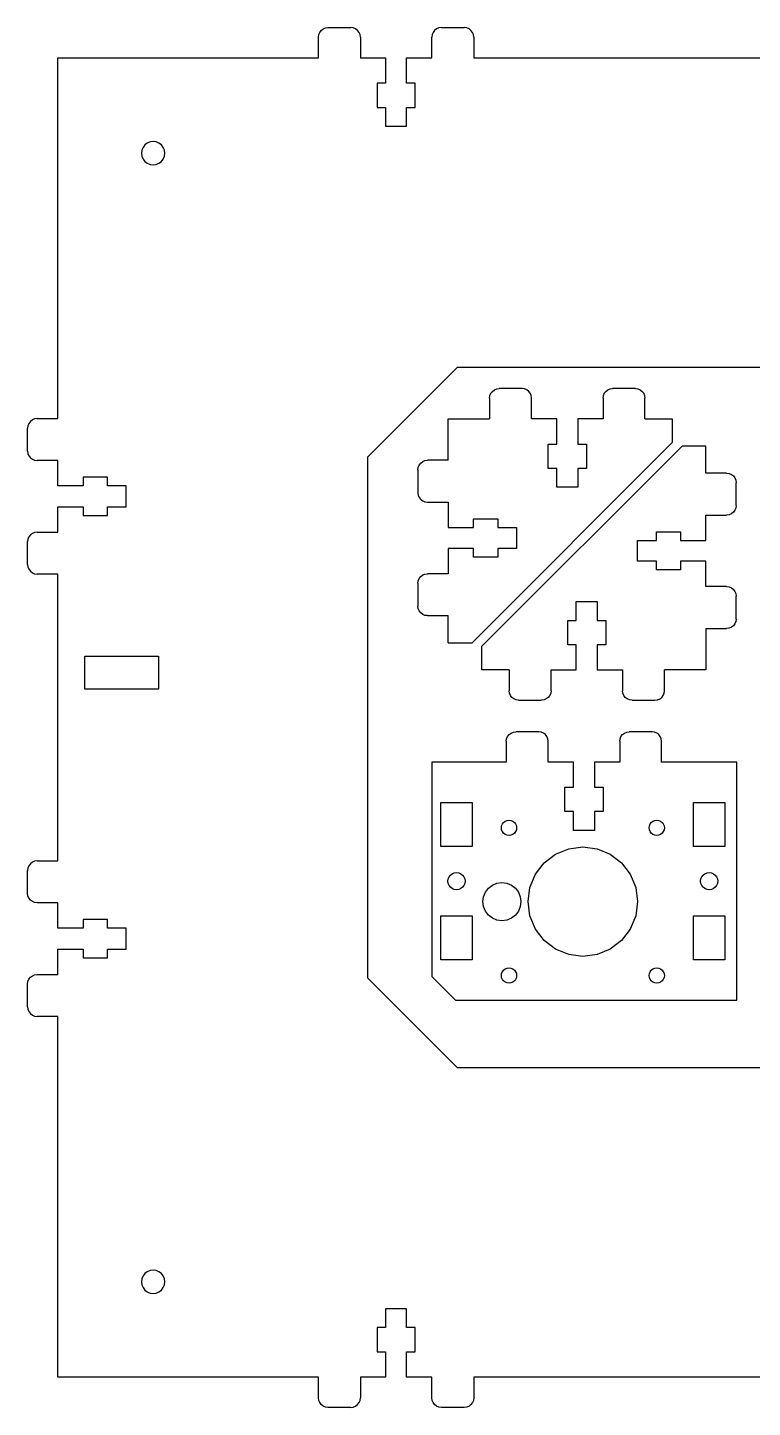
# Model space of a CAD drawing. Extents: x 6 to 601, y 11 to 447.
# Drawn here: x 5.7 to 157.8, y 157.1 to 446.6 of the extents above; entities that cross this region are included whole.
import ezdxf

# ---------------------------------------------------------------- set-up
doc = ezdxf.new("R2010")
doc.units = 0
doc.layers.get('0').update_dxf_attribs({"linetype": 'CONTINUOUS'})

msp = doc.modelspace()

# ---------------------------------------------------------------- linework, layer by layer
at = {"color": 7}
for points in [[(66.750068, 444.586422), (66.818225, 445.104074), (67.018038, 445.58642), (67.335877, 446.00064), (67.750066, 446.318476), (68.232441, 446.518292)], [(68.232441, 446.518292), (68.750093, 446.586446)], [(68.750093, 446.586446), (73.550072, 446.586446)], [(75.550068, 444.586422), (75.481939, 445.104074), (75.282126, 445.58642), (74.964287, 446.00064), (74.55007, 446.318476), (74.067724, 446.518292), (73.550072, 446.586446)], [(92.550062, 446.586446), (92.032438, 446.518292), (91.550064, 446.318476), (91.135846, 446.00064), (90.818008, 445.58642), (90.618223, 445.104074), (90.550066, 444.586422)], [(92.550062, 446.586446), (97.350069, 446.586446)], [(99.350065, 444.586422), (99.281909, 445.104074), (99.082123, 445.58642), (98.764285, 446.00064), (98.350067, 446.318476), (97.867693, 446.518292), (97.350069, 446.586446)], [(66.750068, 440.236446), (66.750068, 444.586422)], [(75.550068, 444.586422), (75.550068, 440.236446)], [(90.550066, 440.236446), (90.550066, 444.586422)], [(99.350065, 444.586422), (99.350065, 440.236446)], [(12.050097, 440.236446), (66.750068, 440.236446)], [(12.050097, 364.536462), (12.050097, 440.236446)], [(75.550068, 440.236446), (80.85006, 440.236446)], [(80.85006, 440.236446), (80.85006, 434.936426)], [(85.250074, 434.936426), (85.250074, 440.236446)], [(85.250074, 440.236446), (90.550066, 440.236446)], [(99.350065, 440.236446), (173.200049, 440.236446)], [(80.85006, 434.936426), (79.050075, 434.936426)], [(79.050075, 434.936426), (79.050075, 429.836447)], [(87.050059, 434.936426), (85.250074, 434.936426)], [(87.050059, 429.836447), (87.050059, 434.936426)], [(79.050075, 429.836447), (80.85006, 429.836447)], [(80.85006, 429.836447), (80.85006, 425.886434)], [(85.250074, 425.886434), (85.250074, 429.836447)], [(85.250074, 429.836447), (87.050059, 429.836447)], [(80.85006, 425.886434), (85.250074, 425.886434)], [(32.050084, 417.786433), (32.684209, 417.869912), (33.275098, 418.114683), (33.782505, 418.50404), (34.171859, 419.011444), (34.416602, 419.602333), (34.500083, 420.23643), (34.416602, 420.870555), (34.171859, 421.461446), (33.782505, 421.968851), (33.275098, 422.358208), (32.684209, 422.602948), (32.050084, 422.686429), (31.415987, 422.602948), (30.825099, 422.358208), (30.317691, 421.968851), (29.928337, 421.461446), (29.683566, 420.870555), (29.600085, 420.23643)], [(29.600085, 420.23643), (29.683566, 419.602333)], [(29.683566, 419.602333), (29.928337, 419.011444)], [(29.928337, 419.011444), (30.317691, 418.50404)], [(30.317691, 418.50404), (30.825099, 418.114683)], [(30.825099, 418.114683), (31.415987, 417.869912)], [(31.415987, 417.869912), (32.050084, 417.786433)], [(95.836878, 228.436528), (258.16319, 228.436528), (276.949989, 247.223325), (276.949989, 356.449638), (258.16319, 375.236435), (95.836878, 375.236435), (77.050079, 356.449638), (77.050079, 247.223325), (95.836878, 228.436528)], [(102.67602, 368.852898), (102.744171, 369.370535), (102.94397, 369.852898), (103.261809, 370.26711), (103.676021, 370.584949), (104.158384, 370.784748), (104.676022, 370.852896)], [(109.476018, 370.852896), (104.676022, 370.852896)], [(109.993653, 370.784748), (109.476018, 370.852896)], [(111.476017, 368.852898), (111.407869, 369.370535), (111.208066, 369.852898), (110.890231, 370.26711), (110.476016, 370.584949), (109.993653, 370.784748)], [(126.476009, 368.852898), (126.544157, 369.370535), (126.74396, 369.852898), (127.061795, 370.26711), (127.47601, 370.584949), (127.958373, 370.784748), (128.476011, 370.852896)], [(133.276013, 370.852896), (128.476011, 370.852896)], [(133.276013, 370.852896), (133.793636, 370.784748), (134.276011, 370.584949), (134.690228, 370.26711), (135.008067, 369.852898), (135.207852, 369.370535), (135.276009, 368.852898)], [(102.67602, 368.852898), (102.67602, 364.502899)], [(111.476017, 364.502899), (111.476017, 368.852898)], [(126.476009, 368.852898), (126.476009, 364.502899)], [(135.276009, 364.502899), (135.276009, 368.852898)], [(7.700093, 364.536462), (7.182469, 364.468306), (6.700095, 364.26852), (6.285877, 363.950679), (5.968039, 363.536464), (5.768254, 363.054087), (5.700097, 362.536466)], [(5.700097, 357.736456), (5.700097, 362.536466)], [(7.700093, 364.536462), (12.050097, 364.536462)], [(93.976023, 364.502899), (102.67602, 364.502899)], [(93.976023, 355.802897), (93.976023, 364.502899)], [(116.776015, 364.502899), (111.476017, 364.502899)], [(116.776015, 359.202901), (116.776015, 364.502899)], [(121.176017, 364.502899), (121.176017, 359.202901)], [(126.476009, 364.502899), (121.176017, 364.502899)], [(135.276009, 364.502899), (140.973116, 364.502899)], [(140.973116, 364.502899), (140.973116, 359.501625)], [(98.980021, 317.509947), (140.973116, 359.501625)], [(114.976015, 359.202901), (116.776015, 359.202901)], [(114.976015, 354.102903), (114.976015, 359.202901)], [(121.176017, 359.202901), (122.976016, 359.202901)], [(122.976016, 359.202901), (122.976016, 354.102903)], [(5.700097, 357.736456), (5.768254, 357.218832), (5.968039, 356.736458), (6.285877, 356.322243), (6.700095, 356.004402), (7.182469, 355.80462), (7.700093, 355.73646)], [(143.066217, 358.795728), (101.073117, 316.80405)], [(148.070214, 358.795728), (143.066217, 358.795728)], [(148.070214, 353.102761), (148.070214, 358.795728)], [(12.050097, 355.73646), (7.700093, 355.73646)], [(12.050097, 350.436468), (12.050097, 355.73646)], [(87.626026, 353.802898), (87.694175, 354.320536), (87.893977, 354.802896), (88.211812, 355.217111), (88.626027, 355.534949), (89.108387, 355.734749), (89.626025, 355.802897)], [(87.626026, 353.802898), (87.626026, 349.002902)], [(93.976023, 355.802897), (89.626025, 355.802897)], [(116.776015, 354.102903), (114.976015, 354.102903)], [(116.776015, 350.152904), (116.776015, 354.102903)], [(122.976016, 354.102903), (121.176017, 354.102903)], [(121.176017, 354.102903), (121.176017, 350.152904)], [(17.350089, 350.436468), (12.050097, 350.436468)], [(22.450099, 352.236453), (17.350089, 352.236453)], [(17.350089, 352.236453), (17.350089, 350.436468)], [(22.450099, 350.436468), (22.450099, 352.236453)], [(26.400081, 350.436468), (22.450099, 350.436468)], [(26.400081, 346.036454), (26.400081, 350.436468)], [(152.420218, 353.102761), (148.070214, 353.102761)], [(152.420218, 353.102761), (152.93787, 353.034613), (153.420216, 352.834814), (153.834434, 352.516975), (154.152273, 352.102763), (154.352058, 351.6204), (154.420214, 351.102762)], [(154.420214, 346.302769), (154.420214, 351.102762)], [(87.626026, 349.002902), (87.694175, 348.485264), (87.893977, 348.002901), (88.211812, 347.588686), (88.626027, 347.270851), (89.108387, 347.071051)], [(121.176017, 350.152904), (116.776015, 350.152904)], [(12.050097, 346.036454), (17.350089, 346.036454)], [(12.050097, 340.736462), (12.050097, 346.036454)], [(17.350089, 346.036454), (17.350089, 344.236469)], [(22.450099, 344.236469), (22.450099, 346.036454)], [(22.450099, 346.036454), (26.400081, 346.036454)], [(89.108387, 347.071051), (89.626025, 347.0029)], [(89.626025, 347.0029), (93.976023, 347.0029)], [(93.976023, 347.0029), (93.976023, 341.702908)], [(154.420214, 346.302769), (154.352058, 345.785131), (154.152273, 345.302768), (153.834434, 344.888554), (153.420216, 344.570718), (152.93787, 344.370916), (152.420218, 344.302767)], [(17.350089, 344.236469), (22.450099, 344.236469)], [(93.976023, 341.702908), (99.276021, 341.702908)], [(99.276021, 341.702908), (99.276021, 343.502907)], [(99.276021, 343.502907), (104.37602, 343.502907)], [(104.37602, 343.502907), (104.37602, 341.702908)], [(104.37602, 341.702908), (108.326022, 341.702908)], [(108.326022, 341.702908), (108.326022, 337.302906)], [(148.070214, 339.002772), (148.070214, 344.302767)], [(148.070214, 344.302767), (152.420218, 344.302767)], [(7.700093, 340.736462), (7.182469, 340.668336), (6.700095, 340.46852), (6.285877, 340.150684), (5.968039, 339.736467), (5.768254, 339.254118), (5.700097, 338.736466)], [(5.700097, 333.93649), (5.700097, 338.736466)], [(7.700093, 340.736462), (12.050097, 340.736462)], [(133.72023, 334.602767), (133.72023, 339.002772)], [(133.72023, 339.002772), (137.670213, 339.002772)], [(137.670213, 340.802769), (142.770222, 340.802769)], [(137.670213, 339.002772), (137.670213, 340.802769)], [(142.770222, 340.802769), (142.770222, 339.002772)], [(142.770222, 339.002772), (148.070214, 339.002772)], [(99.276021, 337.302906), (93.976023, 337.302906)], [(93.976023, 337.302906), (93.976023, 332.002908)], [(99.276021, 335.502906), (99.276021, 337.302906)], [(104.37602, 337.302906), (104.37602, 335.502906)], [(108.326022, 337.302906), (104.37602, 337.302906)], [(5.700097, 333.93649), (5.768254, 333.418838), (5.968039, 332.936463), (6.285877, 332.522271), (6.700095, 332.204435), (7.182469, 332.004619), (7.700093, 331.936465)], [(104.37602, 335.502906), (99.276021, 335.502906)], [(137.670213, 334.602767), (133.72023, 334.602767)], [(137.670213, 332.802768), (137.670213, 334.602767)], [(142.770222, 334.602767), (142.770222, 332.802768)], [(148.070214, 334.602767), (142.770222, 334.602767)], [(148.070214, 329.302775), (148.070214, 334.602767)], [(12.050097, 331.936465), (7.700093, 331.936465)], [(12.050097, 271.736498), (12.050097, 331.936465)], [(87.626026, 330.002906), (87.694175, 330.520544), (87.893977, 331.002907), (88.211812, 331.417122), (88.626027, 331.734958), (89.108387, 331.93476), (89.626025, 332.002908)], [(93.976023, 332.002908), (89.626025, 332.002908)], [(142.770222, 332.802768), (137.670213, 332.802768)], [(87.626026, 330.002906), (87.626026, 325.202913)], [(152.420218, 329.302775), (148.070214, 329.302775)], [(152.420218, 329.302775), (152.93787, 329.234624), (153.420216, 329.034825), (153.834434, 328.716986), (154.152273, 328.302774), (154.352058, 327.820411), (154.420214, 327.302773)], [(154.420214, 322.502777), (154.420214, 327.302773)], [(89.626025, 323.202914), (89.108387, 323.271062), (88.626027, 323.470862), (88.211812, 323.7887), (87.893977, 324.202912), (87.694175, 324.685275), (87.626026, 325.202913)], [(120.870226, 326.152771), (125.270229, 326.152771), (125.270229, 322.202772)], [(120.870226, 322.202772), (120.870226, 326.152771)], [(89.626025, 323.202914), (93.976023, 323.202914)], [(93.976023, 317.509947), (93.976023, 323.202914)], [(119.070227, 322.202772), (120.870226, 322.202772)], [(119.070227, 317.102774), (119.070227, 322.202772)], [(125.270229, 322.202772), (127.070228, 322.202772)], [(127.070228, 322.202772), (127.070228, 317.102774)], [(154.420214, 322.502777), (154.352058, 321.985139), (154.152273, 321.502779), (153.834434, 321.088564), (153.420216, 320.770726), (152.93787, 320.570927), (152.420218, 320.502778)], [(148.070214, 320.502778), (148.070214, 311.802776)], [(148.070214, 320.502778), (152.420218, 320.502778)], [(93.976023, 317.509947), (98.980021, 317.509947)], [(101.073117, 311.802776), (101.073117, 316.80405)], [(120.870226, 317.102774), (119.070227, 317.102774)], [(120.870226, 311.802776), (120.870226, 317.102774)], [(125.270229, 317.102774), (125.270229, 311.802776)], [(127.070228, 317.102774), (125.270229, 317.102774)], [(17.750083, 314.686473), (33.150073, 314.686473), (33.150073, 307.786473), (17.750083, 307.786473), (17.750083, 314.686473)], [(106.770238, 311.802776), (101.073117, 311.802776)], [(106.770238, 311.802776), (106.770238, 307.452778)], [(115.570234, 311.802776), (120.870226, 311.802776)], [(115.570234, 307.452778), (115.570234, 311.802776)], [(125.270229, 311.802776), (130.570235, 311.802776)], [(130.570235, 311.802776), (130.570235, 307.452778)], [(148.070214, 311.802776), (139.370235, 311.802776)], [(139.370235, 307.452778), (139.370235, 311.802776)], [(108.770237, 305.452779), (108.252599, 305.520927), (107.770239, 305.720726), (107.356024, 306.038565), (107.038185, 306.452777), (106.838386, 306.93514), (106.770238, 307.452778)], [(115.570234, 307.452778), (115.502083, 306.93514), (115.302284, 306.452777), (114.984445, 306.038565), (114.570233, 305.720726), (114.08787, 305.520927), (113.570233, 305.452779)], [(132.570231, 305.452779), (132.052579, 305.520927), (131.570233, 305.720726), (131.156016, 306.038565), (130.838177, 306.452777), (130.638364, 306.93514), (130.570235, 307.452778)], [(137.37021, 305.452779), (137.887862, 305.520927), (138.370237, 305.720726), (138.784426, 306.038565), (139.102265, 306.452777), (139.302078, 306.93514)], [(139.302078, 306.93514), (139.370235, 307.452778)], [(108.770237, 305.452779), (113.570233, 305.452779)], [(132.570231, 305.452779), (137.37021, 305.452779)], [(106.170971, 296.849094), (106.239119, 297.366732), (106.438919, 297.849095), (106.756757, 298.26331), (107.170969, 298.581146), (107.653332, 298.780945), (108.17097, 298.849093)], [(112.970966, 298.849093), (108.17097, 298.849093)], [(113.488604, 298.780945), (112.970966, 298.849093)], [(114.970965, 296.849094), (114.902817, 297.366732), (114.703018, 297.849095), (114.385179, 298.26331), (113.970964, 298.581146), (113.488604, 298.780945)], [(129.97096, 296.849094), (130.039109, 297.366732), (130.238908, 297.849095), (130.556746, 298.26331), (130.970958, 298.581146), (131.453321, 298.780945), (131.970959, 298.849093)], [(136.770955, 298.849093), (131.970959, 298.849093)], [(137.288593, 298.780945), (136.770955, 298.849093)], [(138.770957, 296.849094), (138.702806, 297.366732), (138.503007, 297.849095), (138.185168, 298.26331), (137.770956, 298.581146), (137.288593, 298.780945)], [(106.170971, 296.849094), (106.170971, 292.499099)], [(114.970965, 292.499099), (114.970965, 296.849094)], [(129.97096, 296.849094), (129.97096, 292.499099)], [(138.770957, 292.499099), (138.770957, 296.849094)], [(90.545986, 292.499099), (90.545986, 247.499112)], [(106.170971, 292.499099), (90.545986, 292.499099)], [(120.270963, 292.499099), (114.970965, 292.499099)], [(120.270963, 287.199098), (120.270963, 292.499099)], [(124.670968, 292.499099), (124.670968, 287.199098)], [(129.97096, 292.499099), (124.670968, 292.499099)], [(154.545951, 292.499099), (138.770957, 292.499099)], [(154.545957, 242.499114), (154.545951, 292.499099)], [(118.470964, 282.0991), (118.470964, 287.199098)], [(118.470964, 287.199098), (120.270963, 287.199098)], [(124.670968, 287.199098), (126.470965, 287.199098)], [(126.470965, 287.199098), (126.470965, 282.0991)], [(92.425973, 274.799103), (92.425973, 283.999099), (99.025974, 283.999099), (99.025974, 274.799103), (92.425973, 274.799103)], [(145.465962, 274.799103), (145.465962, 283.999099), (152.065952, 283.999099)], [(152.065952, 283.999099), (152.065952, 274.799103)], [(120.270963, 282.0991), (118.470964, 282.0991)], [(124.670968, 278.149101), (120.270963, 278.149101), (120.270963, 282.0991)], [(126.470965, 282.0991), (124.670968, 282.0991)], [(124.670968, 282.0991), (124.670968, 278.149101)], [(105.145971, 278.699101), (105.200488, 279.113211)], [(105.200488, 278.284991), (105.145971, 278.699101)], [(105.200488, 279.113211), (105.36033, 279.499102)], [(105.36033, 277.899102), (105.200488, 278.284991)], [(105.36033, 279.499102), (105.614601, 279.830473), (105.945972, 280.084741)], [(105.945972, 280.084741), (106.331861, 280.244584)], [(106.331861, 280.244584), (106.745971, 280.2991)], [(106.745971, 280.2991), (107.160081, 280.244584)], [(107.160081, 280.244584), (107.545972, 280.084741)], [(107.545972, 280.084741), (107.877343, 279.830473)], [(107.877343, 279.830473), (108.131611, 279.499102)], [(108.291454, 278.284991), (108.131611, 277.899102), (107.877343, 277.567731)], [(108.131611, 279.499102), (108.291454, 279.113211)], [(108.291454, 279.113211), (108.34597, 278.699101)], [(108.34597, 278.699101), (108.291454, 278.284991)], [(136.145963, 278.699101), (136.20048, 279.113211)], [(136.20048, 278.284991), (136.145963, 278.699101)], [(136.20048, 279.113211), (136.360322, 279.499102), (136.614593, 279.830473)], [(136.360322, 277.899102), (136.20048, 278.284991)], [(136.614593, 279.830473), (136.945961, 280.084741)], [(136.945961, 280.084741), (137.331852, 280.244584)], [(137.331852, 280.244584), (137.745962, 280.2991)], [(137.745962, 280.2991), (138.160073, 280.244584)], [(138.160073, 280.244584), (138.545961, 280.084741)], [(138.545961, 280.084741), (138.877332, 279.830473)], [(138.877332, 279.830473), (139.131603, 279.499102)], [(139.131603, 279.499102), (139.291442, 279.113211), (139.345962, 278.699101)], [(139.291442, 278.284991), (139.131603, 277.899102)], [(139.345962, 278.699101), (139.291442, 278.284991)], [(105.614601, 277.567731), (105.36033, 277.899102)], [(105.945972, 277.31346), (105.614601, 277.567731)], [(106.745971, 277.099104), (106.331861, 277.153621), (105.945972, 277.31346)], [(107.160081, 277.153621), (106.745971, 277.099104)], [(107.545972, 277.31346), (107.160081, 277.153621)], [(107.877343, 277.567731), (107.545972, 277.31346)], [(136.614593, 277.567731), (136.360322, 277.899102)], [(136.945961, 277.31346), (136.614593, 277.567731)], [(137.331852, 277.153621), (136.945961, 277.31346)], [(137.745962, 277.099104), (137.331852, 277.153621)], [(138.160073, 277.153621), (137.745962, 277.099104)], [(138.545961, 277.31346), (138.160073, 277.153621)], [(139.131603, 277.899102), (138.877332, 277.567731), (138.545961, 277.31346)], [(114.114243, 271.330832), (116.49597, 273.158396)], [(116.49597, 273.158396), (119.269548, 274.307252)], [(119.269548, 274.307252), (122.245965, 274.699103)], [(122.245965, 274.699103), (125.222385, 274.307252)], [(125.222385, 274.307252), (127.995964, 273.158396)], [(127.995964, 273.158396), (130.377693, 271.330832)], [(152.065952, 274.799103), (145.465962, 274.799103)], [(7.700093, 271.736498), (7.182469, 271.668342), (6.700095, 271.468528), (6.285877, 271.15069), (5.968039, 270.736472), (5.768254, 270.254126), (5.700097, 269.736474)], [(5.700097, 264.936495), (5.700097, 269.736474)], [(7.700093, 271.736498), (12.050097, 271.736498)], [(94.82511, 269.059445), (95.259653, 269.239438), (95.725972, 269.30083), (96.192293, 269.239438), (96.626837, 269.059445), (96.999985, 268.773117), (97.286314, 268.399968)], [(112.286679, 268.949105), (114.114243, 271.330832)], [(130.377693, 271.330832), (132.205254, 268.949105)], [(147.865097, 269.059445), (148.299637, 269.239438)], [(148.299637, 269.239438), (148.765959, 269.30083)], [(148.765959, 269.30083), (149.23228, 269.239438)], [(149.23228, 269.239438), (149.66682, 269.059445)], [(93.924248, 267.499106), (93.98564, 267.965428)], [(93.98564, 267.032785), (93.924248, 267.499106)], [(93.98564, 267.965428), (94.165633, 268.399968)], [(94.165633, 266.598242), (93.98564, 267.032785)], [(94.165633, 268.399968), (94.451962, 268.773117)], [(94.451962, 266.225093), (94.165633, 266.598242)], [(94.451962, 268.773117), (94.82511, 269.059445)], [(97.286314, 266.598242), (96.999985, 266.225093), (96.626837, 265.938765), (96.192293, 265.758772), (95.725972, 265.69738), (95.259653, 265.758772)], [(97.286314, 268.399968), (97.466307, 267.965428)], [(97.466307, 267.032785), (97.286314, 266.598242)], [(97.466307, 267.965428), (97.527698, 267.499106), (97.466307, 267.032785)], [(102.417543, 266.027532), (103.245972, 266.663206)], [(103.245972, 266.663206), (104.210695, 267.062808), (105.245971, 267.199107), (106.28125, 267.062808)], [(106.28125, 267.062808), (107.245973, 266.663206)], [(107.245973, 266.663206), (108.074399, 266.027532)], [(111.137823, 266.175524), (112.286679, 268.949105)], [(132.205254, 268.949105), (133.354111, 266.175524)], [(146.964235, 267.499106), (147.025627, 267.965428)], [(147.025627, 267.032785), (146.964235, 267.499106)], [(147.025627, 267.965428), (147.20562, 268.399968)], [(147.20562, 266.598242), (147.025627, 267.032785)], [(147.20562, 268.399968), (147.491945, 268.773117)], [(147.491945, 266.225093), (147.20562, 266.598242)], [(147.491945, 268.773117), (147.865097, 269.059445)], [(149.66682, 269.059445), (150.039972, 268.773117)], [(150.039972, 268.773117), (150.326297, 268.399968)], [(150.50629, 267.032785), (150.326297, 266.598242), (150.039972, 266.225093)], [(150.326297, 268.399968), (150.50629, 267.965428)], [(150.50629, 267.965428), (150.567685, 267.499106)], [(150.567685, 267.499106), (150.50629, 267.032785)], [(5.768254, 264.418843), (5.700097, 264.936495)], [(7.700093, 262.936499), (7.182469, 263.004627), (6.700095, 263.204441), (6.285877, 263.522279), (5.968039, 263.936497), (5.768254, 264.418843)], [(94.82511, 265.938765), (94.451962, 266.225093)], [(95.259653, 265.758772), (94.82511, 265.938765)], [(101.245973, 263.199106), (101.38227, 264.234382)], [(101.38227, 264.234382), (101.781871, 265.199105)], [(101.781871, 265.199105), (102.417543, 266.027532)], [(108.074399, 266.027532), (108.710074, 265.199105)], [(108.710074, 265.199105), (109.109675, 264.234382)], [(109.109675, 264.234382), (109.245971, 263.199106)], [(110.745971, 263.199106), (111.137823, 266.175524)], [(133.354111, 266.175524), (133.745962, 263.199106)], [(147.865097, 265.938765), (147.491945, 266.225093)], [(148.299637, 265.758772), (147.865097, 265.938765)], [(148.765959, 265.69738), (148.299637, 265.758772)], [(149.23228, 265.758772), (148.765959, 265.69738)], [(149.66682, 265.938765), (149.23228, 265.758772)], [(150.039972, 266.225093), (149.66682, 265.938765)], [(12.050097, 262.936499), (7.700093, 262.936499)], [(12.050097, 257.63651), (12.050097, 262.936499)], [(101.38227, 262.163831), (101.245973, 263.199106)], [(101.781871, 261.199108), (101.38227, 262.163831)], [(102.417543, 260.370681), (101.781871, 261.199108)], [(108.710074, 261.199108), (108.074399, 260.370681)], [(109.109675, 262.163831), (108.710074, 261.199108)], [(109.245971, 263.199106), (109.109675, 262.163831)], [(111.137823, 260.222689), (110.745971, 263.199106)], [(133.745962, 263.199106), (133.354111, 260.222689)], [(22.450099, 259.436492), (17.350089, 259.436492)], [(17.350089, 259.436492), (17.350089, 257.63651)], [(22.450099, 257.63651), (22.450099, 259.436492)], [(99.025974, 260.19911), (99.025974, 250.999111), (92.425973, 250.999111)], [(92.425973, 250.999111), (92.425973, 260.19911), (99.025974, 260.19911)], [(103.245972, 259.735006), (102.417543, 260.370681)], [(104.210695, 259.335405), (103.245972, 259.735006)], [(105.245971, 259.199109), (104.210695, 259.335405)], [(106.28125, 259.335405), (105.245971, 259.199109)], [(108.074399, 260.370681), (107.245973, 259.735006), (106.28125, 259.335405)], [(112.286679, 257.449108), (111.137823, 260.222689)], [(133.354111, 260.222689), (132.205254, 257.449108)], [(152.065952, 260.19911), (152.065952, 250.999111), (145.465962, 250.999111), (145.465962, 260.19911), (152.065952, 260.19911)], [(17.350089, 257.63651), (12.050097, 257.63651)], [(26.400081, 257.63651), (22.450099, 257.63651)], [(26.400081, 253.236496), (26.400081, 257.63651)], [(114.114243, 255.067381), (112.286679, 257.449108)], [(116.49597, 253.239817), (114.114243, 255.067381)], [(132.205254, 257.449108), (130.377693, 255.067381), (127.995964, 253.239817), (125.222385, 252.090964), (122.245965, 251.69911)], [(12.050097, 247.936504), (12.050097, 253.236496)], [(12.050097, 253.236496), (17.350089, 253.236496)], [(17.350089, 253.236496), (17.350089, 251.436482)], [(22.450099, 251.436482), (22.450099, 253.236496)], [(22.450099, 253.236496), (26.400081, 253.236496)], [(119.269548, 252.090964), (116.49597, 253.239817)], [(122.245965, 251.69911), (119.269548, 252.090964)], [(17.350089, 251.436482), (22.450099, 251.436482)], [(105.614601, 248.830482), (105.945972, 249.084753)], [(105.945972, 249.084753), (106.331861, 249.244592)], [(106.331861, 249.244592), (106.745971, 249.299112)], [(106.745971, 249.299112), (107.160081, 249.244592)], [(107.160081, 249.244592), (107.545972, 249.084753), (107.877343, 248.830482), (108.131611, 248.49911)], [(136.614593, 248.830482), (136.945961, 249.084753)], [(136.945961, 249.084753), (137.331852, 249.244592)], [(137.331852, 249.244592), (137.745962, 249.299112)], [(137.745962, 249.299112), (138.160073, 249.244592)], [(138.160073, 249.244592), (138.545961, 249.084753)], [(138.545961, 249.084753), (138.877332, 248.830482)], [(5.700097, 245.936508), (5.768254, 246.454131), (5.968039, 246.936506), (6.285877, 247.35072), (6.700095, 247.668562), (7.182469, 247.868347)], [(7.182469, 247.868347), (7.700093, 247.936504)], [(7.700093, 247.936504), (12.050097, 247.936504)], [(90.545986, 247.499112), (95.545979, 242.499114)], [(105.145971, 247.699112), (105.200488, 248.113222)], [(105.200488, 247.285002), (105.145971, 247.699112)], [(105.200488, 248.113222), (105.36033, 248.49911)], [(105.36033, 246.899111), (105.200488, 247.285002)], [(105.36033, 248.49911), (105.614601, 248.830482)], [(105.614601, 246.56774), (105.36033, 246.899111)], [(105.945972, 246.313471), (105.614601, 246.56774)], [(106.331861, 246.153629), (105.945972, 246.313471)], [(106.745971, 246.099112), (106.331861, 246.153629)], [(107.160081, 246.153629), (106.745971, 246.099112)], [(107.545972, 246.313471), (107.160081, 246.153629)], [(107.877343, 246.56774), (107.545972, 246.313471)], [(108.291454, 248.113222), (108.34597, 247.699112), (108.291454, 247.285002), (108.131611, 246.899111), (107.877343, 246.56774)], [(108.131611, 248.49911), (108.291454, 248.113222)], [(136.20048, 247.285002), (136.145963, 247.699112), (136.20048, 248.113222), (136.360322, 248.49911)], [(136.360322, 246.899111), (136.20048, 247.285002)], [(136.360322, 248.49911), (136.614593, 248.830482)], [(136.614593, 246.56774), (136.360322, 246.899111)], [(136.945961, 246.313471), (136.614593, 246.56774)], [(137.331852, 246.153629), (136.945961, 246.313471)], [(137.745962, 246.099112), (137.331852, 246.153629)], [(138.160073, 246.153629), (137.745962, 246.099112)], [(138.545961, 246.313471), (138.160073, 246.153629)], [(139.131603, 246.899111), (138.877332, 246.56774), (138.545961, 246.313471)], [(138.877332, 248.830482), (139.131603, 248.49911)], [(139.131603, 248.49911), (139.291442, 248.113222)], [(139.291442, 247.285002), (139.131603, 246.899111)], [(139.291442, 248.113222), (139.345962, 247.699112)], [(139.345962, 247.699112), (139.291442, 247.285002)], [(5.700097, 241.1365), (5.700097, 245.936508)], [(5.700097, 241.1365), (5.768254, 240.618876), (5.968039, 240.136502), (6.285877, 239.722285), (6.700095, 239.404443), (7.182469, 239.204661), (7.700093, 239.136504)], [(95.545979, 242.499114), (154.545957, 242.499114)], [(12.050097, 239.136504), (7.700093, 239.136504)], [(12.050097, 163.436495), (12.050097, 239.136504)], [(34.171859, 182.211526), (34.416602, 182.802414), (34.500083, 183.436539), (34.416602, 184.070636), (34.171859, 184.661522), (33.782505, 185.168932), (33.275098, 185.558283), (32.684209, 185.803057), (32.050084, 185.886536), (31.415987, 185.803057), (30.825099, 185.558283), (30.317691, 185.168932), (29.928337, 184.661522), (29.683566, 184.070636), (29.600085, 183.436539), (29.683566, 182.802414), (29.928337, 182.211526), (30.317691, 181.704118), (30.825099, 181.314765)], [(30.825099, 181.314765), (31.415987, 181.070021), (32.050084, 180.986537)], [(32.050084, 180.986537), (32.684209, 181.070021)], [(32.684209, 181.070021), (33.275098, 181.314765)], [(33.275098, 181.314765), (33.782505, 181.704118)], [(33.782505, 181.704118), (34.171859, 182.211526)], [(80.85006, 177.786532), (80.85006, 173.836525)], [(87.050059, 173.836525), (85.250074, 173.836525), (85.250074, 177.786532), (80.85006, 177.786532)], [(80.85006, 173.836525), (79.050075, 173.836525)], [(79.050075, 173.836525), (79.050075, 168.736543)], [(87.050059, 168.736543), (87.050059, 173.836525)], [(79.050075, 168.736543), (80.85006, 168.736543)], [(80.85006, 168.736543), (80.85006, 163.436495)], [(85.250074, 163.436495), (85.250074, 168.736543), (87.050059, 168.736543)], [(66.750068, 163.436495), (12.050097, 163.436495)], [(66.750068, 159.086488), (66.750068, 163.436495)], [(75.550068, 163.436495), (75.550068, 159.086488)], [(80.85006, 163.436495), (75.550068, 163.436495)], [(90.550066, 163.436495), (85.250074, 163.436495)], [(90.550066, 159.086488), (90.550066, 163.436495)], [(173.20002, 163.436495), (99.350065, 163.436495)], [(99.350065, 163.436495), (99.350065, 159.086488)], [(66.818225, 158.568864), (66.750068, 159.086488)], [(68.750064, 157.086495), (68.232441, 157.154651), (67.750066, 157.354465), (67.335849, 157.672303), (67.018038, 158.086493), (66.818225, 158.568864)], [(73.550072, 157.086495), (68.750064, 157.086495)], [(73.550072, 157.086495), (74.067695, 157.154651), (74.55007, 157.354465), (74.964287, 157.672303), (75.282126, 158.086493), (75.481911, 158.568864), (75.550068, 159.086488)], [(90.618223, 158.568864), (90.550066, 159.086488)], [(92.550062, 157.086495), (92.032438, 157.154651), (91.550064, 157.354465), (91.135846, 157.672303), (90.818008, 158.086493), (90.618223, 158.568864)], [(97.350069, 157.086495), (92.550062, 157.086495)], [(97.867693, 157.154651), (97.350069, 157.086495)], [(99.350065, 159.086488), (99.281909, 158.568864), (99.082123, 158.086493), (98.764285, 157.672303), (98.350067, 157.354465), (97.867693, 157.154651)]]:
    msp.add_lwpolyline(points, dxfattribs=at)

doc.saveas('drawing.dxf')
